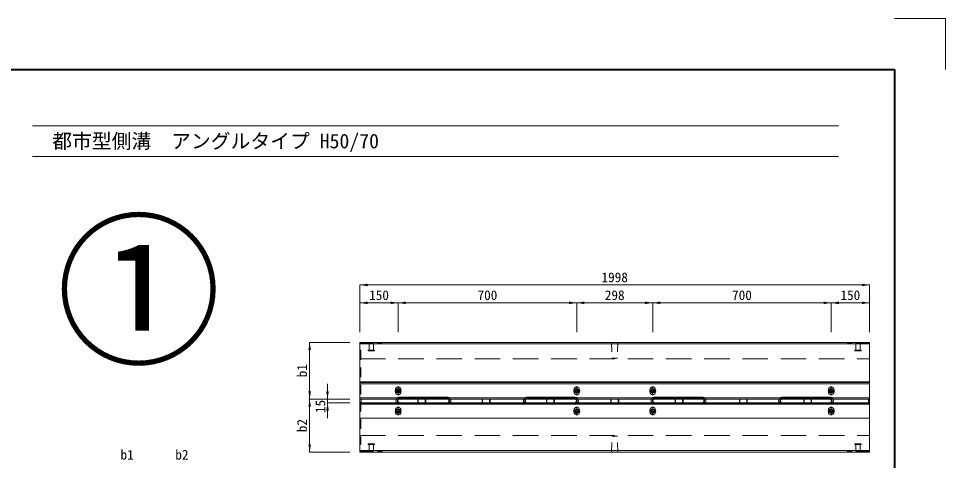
# Model space of a CAD drawing. Units: millimetres at full size. Extents: x 58559 to 106559, y -58351 to -47326.
# Drawn here: x 61025 to 64659, y -51113 to -49381 of the extents above; entities that cross this region are included whole.
import ezdxf
from ezdxf.enums import TextEntityAlignment as Align

# ---------------------------------------------------------------- set-up
doc = ezdxf.new("R2010")
doc.units = ezdxf.units.MM
doc.header["$LTSCALE"] = 50
for name, pattern in [('CHAIN', [18.5, 12, -1.5, 3.5, -1.5]), ('USER1', [3, 2, -1]), ('USER2', [1.35, 0.75, -0.6])]:
    doc.linetypes.add(name, pattern=pattern)
for name, color, linetype, lineweight in [('Defpoints_3', 8, 'Continuous', 0), ('アングル', 191, 'Continuous', 9), ('インサート', 92, 'USER2', 9), ('作業エリア', 11, 'Continuous', 13), ('図枠', 7, 'Continuous', 5), ('寸法線', 7, 'Continuous', 13), ('排水孔', 30, 'USER2', 13), ('本体', 2, 'Continuous', 13), ('目地', 132, 'Continuous', 5), ('補助線', 8, 'Continuous', 5)]:
    doc.layers.add(name, color=color, linetype=linetype, lineweight=lineweight)
doc.layers.add('図面№', color=241, linetype='Continuous')
doc.styles.add('ＭＳ ゴシック', font='')
doc.styles.get('ＭＳ ゴシック').set_extended_font_data('MS Gothic')

# ---------------------------------------------------------------- blocks, each defined once
blk = doc.blocks.new('filled_arrow')
at = {"color": 0, "linetype": 'Continuous', "lineweight": -2}
blk.add_solid([(7.5, 1.25), (0, 0), (7.5, -1.25)], dxfattribs=at)

msp = doc.modelspace()

# ---------------------------------------------------------------- linework, layer by layer
at = {"layer": 'Defpoints_3', "color": 1, "lineweight": 13}
for p, q in [((64458.8, -49381.45), (64658.8, -49381.45)), ((64658.8, -49381.45), (64658.8, -49581.45))]:
    msp.add_line(p, q, dxfattribs=at)
at = {"layer": 'アングル', "lineweight": 13}
for p, q in [((62362.95, -50812.19), (64360.95, -50812.19)), ((62362.95, -50812.19), (62362.95, -50947.19)), ((64360.95, -50812.19), (64360.95, -50947.19)), ((62362.95, -50867.69), (64360.95, -50867.69)), ((62362.95, -50872.19), (64360.95, -50872.19)), ((62362.95, -50887.19), (64360.95, -50887.19)), ((62362.95, -50891.69), (64360.95, -50891.69)), ((62362.95, -50947.19), (64360.95, -50947.19))]:
    msp.add_line(p, q, dxfattribs=at)
at = {"layer": 'アングル'}
for p, q in [((62501.95, -50844.19), (62501.95, -50836.19)), ((62523.95, -50844.19), (62523.95, -50836.19)), ((63201.95, -50844.19), (63201.95, -50836.19)), ((63223.95, -50844.19), (63223.95, -50836.19)), ((63499.95, -50844.19), (63499.95, -50836.19)), ((63521.95, -50844.19), (63521.95, -50836.19)), ((64199.95, -50844.19), (64199.95, -50836.19)), ((64221.95, -50844.19), (64221.95, -50836.19)), ((62367.45, -50872.19), (62367.45, -50887.19)), ((62589.75, -50872.19), (62589.75, -50887.19)), ((62591.85, -50872.19), (62591.85, -50887.19)), ((62618.85, -50887.19), (62618.85, -50872.19)), ((62620.95, -50872.19), (62620.95, -50887.19)), ((62841.95, -50872.19), (62841.95, -50887.19)), ((62844.05, -50872.19), (62844.05, -50887.19)), ((62871.05, -50887.19), (62871.05, -50872.19)), ((62873.15, -50872.19), (62873.15, -50887.19)), ((63094.15, -50872.19), (63094.15, -50887.19)), ((63096.25, -50872.19), (63096.25, -50887.19)), ((63123.25, -50887.19), (63123.25, -50872.19)), ((63125.35, -50872.19), (63125.35, -50887.19)), ((63346.35, -50872.19), (63346.35, -50887.19)), ((63348.45, -50872.19), (63348.45, -50887.19)), ((63375.45, -50887.19), (63375.45, -50872.19)), ((63377.55, -50872.19), (63377.55, -50887.19)), ((63598.55, -50872.19), (63598.55, -50887.19)), ((63600.65, -50872.19), (63600.65, -50887.19)), ((63627.65, -50887.19), (63627.65, -50872.19)), ((63629.75, -50872.19), (63629.75, -50887.19)), ((63850.75, -50872.19), (63850.75, -50887.19)), ((63852.85, -50872.19), (63852.85, -50887.19)), ((63879.85, -50887.19), (63879.85, -50872.19)), ((63881.95, -50872.19), (63881.95, -50887.19)), ((64102.95, -50872.19), (64102.95, -50887.19)), ((64105.05, -50872.19), (64105.05, -50887.19)), ((64132.05, -50887.19), (64132.05, -50872.19)), ((64134.15, -50872.19), (64134.15, -50887.19)), ((64356.45, -50872.19), (64356.45, -50887.19)), ((62501.95, -50915.19), (62501.95, -50923.19)), ((62523.95, -50915.19), (62523.95, -50923.19)), ((63201.95, -50915.19), (63201.95, -50923.19)), ((63223.95, -50915.19), (63223.95, -50923.19)), ((63499.95, -50915.19), (63499.95, -50923.19)), ((63521.95, -50915.19), (63521.95, -50923.19)), ((64199.95, -50915.19), (64199.95, -50923.19)), ((64221.95, -50915.19), (64221.95, -50923.19))]:
    msp.add_line(p, q, dxfattribs=at)
for centre, start, end in [((62512.95, -50836.19), 0, 180), ((63212.95, -50836.19), 0, 180), ((63510.95, -50836.19), 0, 180), ((64210.95, -50836.19), 0, 180), ((62512.95, -50844.19), 180, 0), ((63212.95, -50844.19), 180, 0), ((63510.95, -50844.19), 180, 0), ((64210.95, -50844.19), 180, 0), ((62512.95, -50915.19), 0, 180), ((63212.95, -50915.19), 0, 180), ((63510.95, -50915.19), 0, 180), ((64210.95, -50915.19), 0, 180), ((62512.95, -50923.19), 180, 0), ((63212.95, -50923.19), 180, 0), ((63510.95, -50923.19), 180, 0), ((64210.95, -50923.19), 180, 0)]:
    msp.add_arc(centre, 11, start, end, dxfattribs=at)
at = {"layer": 'インサート'}
for p, q in [((62399.45, -50653.39), (62399.45, -50680.39)), ((62399.45, -50653.39), (62416.45, -50653.39)), ((62416.45, -50653.39), (62416.45, -50680.39)), ((64307.45, -50653.39), (64307.45, -50680.39)), ((64324.45, -50653.39), (64307.45, -50653.39)), ((64324.45, -50653.39), (64324.45, -50680.39)), ((62395.45, -50683.39), (62395.45, -50680.39)), ((62395.45, -50680.39), (62420.45, -50680.39)), ((62420.45, -50683.39), (62395.45, -50683.39)), ((62420.45, -50680.39), (62420.45, -50683.39)), ((64328.45, -50680.39), (64303.45, -50680.39)), ((64303.45, -50680.39), (64303.45, -50683.39)), ((64303.45, -50683.39), (64328.45, -50683.39)), ((64328.45, -50683.39), (64328.45, -50680.39)), ((62395.45, -51046.99), (62395.45, -51049.99)), ((62420.45, -51046.99), (62395.45, -51046.99)), ((62395.45, -51049.99), (62420.45, -51049.99)), ((62399.45, -51076.99), (62399.45, -51049.99)), ((62416.45, -51076.99), (62416.45, -51049.99)), ((62420.45, -51049.99), (62420.45, -51046.99)), ((64303.45, -51049.99), (64303.45, -51046.99)), ((64303.45, -51046.99), (64328.45, -51046.99)), ((64328.45, -51049.99), (64303.45, -51049.99)), ((64307.45, -51076.99), (64307.45, -51049.99)), ((64324.45, -51076.99), (64324.45, -51049.99)), ((64328.45, -51046.99), (64328.45, -51049.99)), ((62399.45, -51076.99), (62416.45, -51076.99)), ((64324.45, -51076.99), (64307.45, -51076.99))]:
    msp.add_line(p, q, dxfattribs=at)
at = {"layer": 'インサート', "linetype": 'CHAIN'}
for p, q in [((62525.95, -50840.19), (62499.95, -50840.19)), ((62512.95, -50822.19), (62512.95, -50858.19)), ((63225.95, -50840.19), (63199.95, -50840.19)), ((63212.95, -50822.19), (63212.95, -50858.19)), ((63523.95, -50840.19), (63497.95, -50840.19)), ((63510.95, -50822.19), (63510.95, -50858.19)), ((64223.95, -50840.19), (64197.95, -50840.19)), ((64210.95, -50822.19), (64210.95, -50858.19)), ((62512.95, -50937.19), (62512.95, -50901.19)), ((63212.95, -50937.19), (63212.95, -50901.19)), ((63510.95, -50937.19), (63510.95, -50901.19)), ((64210.95, -50937.19), (64210.95, -50901.19)), ((62525.95, -50919.19), (62499.95, -50919.19)), ((63225.95, -50919.19), (63199.95, -50919.19)), ((63523.95, -50919.19), (63497.95, -50919.19)), ((64223.95, -50919.19), (64197.95, -50919.19))]:
    msp.add_line(p, q, dxfattribs=at)
at = {"layer": 'インサート', "linetype": 'Continuous', "lineweight": 5}
for centre, radius in [((62512.95, -50840.19), 8.5), ((62512.95, -50840.19), 6), ((63212.95, -50840.19), 8.5), ((63212.95, -50840.19), 6), ((63510.95, -50840.19), 8.5), ((63510.95, -50840.19), 6), ((64210.95, -50840.19), 8.5), ((64210.95, -50840.19), 6), ((62512.95, -50919.19), 8.5), ((62512.95, -50919.19), 6), ((63212.95, -50919.19), 8.5), ((63212.95, -50919.19), 6), ((63510.95, -50919.19), 8.5), ((63510.95, -50919.19), 6), ((64210.95, -50919.19), 8.5), ((64210.95, -50919.19), 6)]:
    msp.add_circle(centre, radius, dxfattribs=at)
at = {"layer": '作業エリア'}
for p, q in [((62519.45, -50864.69), (62704.45, -50864.69)), ((63019.45, -50864.69), (63204.45, -50864.69)), ((63519.45, -50864.69), (63704.45, -50864.69)), ((64019.45, -50864.69), (64204.45, -50864.69))]:
    msp.add_line(p, q, dxfattribs=at)
at = {"layer": '作業エリア', "lineweight": 9}
for p, q in [((62519.45, -50869.69), (62704.45, -50869.69)), ((63019.45, -50869.69), (63204.45, -50869.69)), ((63519.45, -50869.69), (63704.45, -50869.69)), ((64019.45, -50869.69), (64204.45, -50869.69))]:
    msp.add_line(p, q, dxfattribs=at)
at = {"layer": '作業エリア'}
for centre, start, end in [((62519.45, -50879.69), 90, 210), ((62704.45, -50879.69), 330, 90), ((63019.45, -50879.69), 90, 210), ((63204.45, -50879.69), 330, 90), ((63519.45, -50879.69), 90, 210), ((63704.45, -50879.69), 330, 90), ((64019.45, -50879.69), 90, 210), ((64204.45, -50879.69), 330, 90)]:
    msp.add_arc(centre, 15, start, end, dxfattribs=at)
at = {"layer": '作業エリア', "lineweight": 9}
for centre, start, end in [((62519.45, -50879.69), 90, 228.59038), ((62704.45, -50879.69), 311.40962, 90), ((63019.45, -50879.69), 90, 228.59038), ((63204.45, -50879.69), 311.40962, 90), ((63519.45, -50879.69), 90, 228.59038), ((63704.45, -50879.69), 311.40962, 90), ((64019.45, -50879.69), 90, 228.59038), ((64204.45, -50879.69), 311.40962, 90)]:
    msp.add_arc(centre, 10, start, end, dxfattribs=at)
at = {"layer": '図枠', "lineweight": 40}
for p, q in [((60858.8, -49581.45), (64458.8, -49581.45)), ((64458.8, -49581.45), (64458.8, -55121.45))]:
    msp.add_line(p, q, dxfattribs=at)
at = {"layer": '図枠', "lineweight": 13}
for p, q in [((61078.8, -49801.45), (64238.8, -49801.45)), ((61078.8, -49921.45), (64238.8, -49921.45))]:
    msp.add_line(p, q, dxfattribs=at)
at = {"layer": '寸法線'}
for p, q in [((62362.95, -50425.29), (64360.95, -50425.29)), ((62362.95, -50610.19), (62362.95, -50425.29)), ((64360.95, -50610.19), (64360.95, -50425.29)), ((62362.95, -50495.29), (62512.95, -50495.29)), ((62362.95, -50610.19), (62362.95, -50495.29)), ((62512.95, -50610.19), (62512.95, -50495.29)), ((62512.95, -50495.29), (63212.95, -50495.29)), ((62512.95, -50610.19), (62512.95, -50495.29)), ((63212.95, -50610.19), (63212.95, -50495.29)), ((63212.95, -50495.29), (63510.95, -50495.29)), ((63212.95, -50610.19), (63212.95, -50495.29)), ((63510.95, -50610.19), (63510.95, -50495.29)), ((63510.95, -50495.29), (64210.95, -50495.29)), ((63510.95, -50610.19), (63510.95, -50495.29)), ((64210.95, -50610.19), (64210.95, -50495.29)), ((64210.95, -50495.29), (64360.95, -50495.29)), ((64210.95, -50610.19), (64210.95, -50495.29)), ((64360.95, -50610.19), (64360.95, -50495.29)), ((62165.95, -50872.19), (62165.95, -50650.19)), ((62322.95, -50650.19), (62165.95, -50650.19)), ((62235.95, -50947.19), (62235.95, -50812.19)), ((62165.95, -51080.19), (62165.95, -50872.19)), ((62322.95, -50872.19), (62165.95, -50872.19)), ((62322.95, -50872.19), (62165.95, -50872.19)), ((62322.95, -50872.19), (62235.95, -50872.19)), ((62322.95, -50887.19), (62235.95, -50887.19)), ((62322.95, -51080.19), (62165.95, -51080.19))]:
    msp.add_line(p, q, dxfattribs=at)
at = {"layer": '排水孔', "linetype": 'Continuous', "lineweight": 9}
for p, q in [((62519.45, -50872.19), (62704.45, -50872.19)), ((63019.45, -50872.19), (63204.45, -50872.19)), ((63519.45, -50872.19), (63704.45, -50872.19)), ((64019.45, -50872.19), (64204.45, -50872.19)), ((62519.45, -50887.19), (62704.45, -50887.19)), ((63019.45, -50887.19), (63204.45, -50887.19)), ((63519.45, -50887.19), (63704.45, -50887.19)), ((64019.45, -50887.19), (64204.45, -50887.19))]:
    msp.add_line(p, q, dxfattribs=at)
for centre, start, end in [((62519.45, -50879.69), 90, 270), ((62704.45, -50879.69), 270, 90), ((63019.45, -50879.69), 90, 270), ((63204.45, -50879.69), 270, 90), ((63519.45, -50879.69), 90, 270), ((63704.45, -50879.69), 270, 90), ((64019.45, -50879.69), 90, 270), ((64204.45, -50879.69), 270, 90)]:
    msp.add_arc(centre, 7.5, start, end, dxfattribs=at)
at = {"layer": '本体'}
for p, q in [((62362.95, -50650.19), (62362.95, -51080.19)), ((62362.95, -50650.19), (64360.95, -50650.19)), ((64360.95, -50650.19), (64360.95, -51080.19)), ((62362.95, -50805.19), (64360.95, -50805.19)), ((62362.95, -50890.19), (64360.95, -50890.19)), ((62362.95, -51080.19), (64360.95, -51080.19))]:
    msp.add_line(p, q, dxfattribs=at)
at = {"layer": '本体', "linetype": 'USER2', "lineweight": 9}
for p, q in [((62362.95, -50653.39), (62447.95, -50653.39)), ((62447.95, -50653.39), (62451.95, -50650.19)), ((64275.95, -50653.39), (64271.95, -50650.19)), ((64360.95, -50653.39), (64275.95, -50653.39)), ((62362.95, -51076.99), (62447.95, -51076.99)), ((62447.95, -51076.99), (62451.95, -51080.19)), ((64275.95, -51076.99), (64271.95, -51080.19)), ((64360.95, -51076.99), (64275.95, -51076.99))]:
    msp.add_line(p, q, dxfattribs=at)
at = {"layer": '本体', "linetype": 'USER1'}
for p, q in [((62362.95, -50715.19), (64360.95, -50715.19)), ((62362.95, -51015.19), (64360.95, -51015.19))]:
    msp.add_line(p, q, dxfattribs=at)
at = {"layer": '本体', "lineweight": 5}
for p, q in [((62362.95, -50807.19), (64360.95, -50807.19)), ((62362.95, -50887.19), (64360.95, -50887.19))]:
    msp.add_line(p, q, dxfattribs=at)
at = {"layer": '目地'}
for p, q in [((62362.95, -50656.19), (64360.95, -50656.19)), ((62362.95, -51074.19), (64360.95, -51074.19))]:
    msp.add_line(p, q, dxfattribs=at)
at = {"layer": '目地', "linetype": 'USER2'}
for p, q in [((62362.95, -50679.19), (62365.95, -50681.19)), ((62365.95, -50695.19), (62362.95, -50697.19)), ((62365.95, -50681.19), (62365.95, -51049.19)), ((62365.95, -51035.19), (62362.95, -51033.19)), ((62362.95, -51051.19), (62365.95, -51049.19))]:
    msp.add_line(p, q, dxfattribs=at)
at = {"layer": '補助線', "linetype": 'USER2', "lineweight": 9}
for p, q in [((63349.45, -50650.19), (63374.45, -50650.19)), ((63349.45, -50650.19), (63350.95, -50712.19)), ((63374.45, -50650.19), (63372.95, -50712.19)), ((63350.95, -50712.19), (63372.95, -50712.19)), ((63349.45, -51080.19), (63350.95, -51018.19)), ((63372.95, -51018.19), (63350.95, -51018.19)), ((63374.45, -51080.19), (63372.95, -51018.19)), ((63374.45, -51080.19), (63349.45, -51080.19))]:
    msp.add_line(p, q, dxfattribs=at)

# ---------------------------------------------------------------- block references
at = {"layer": '寸法線', "xscale": 4, "yscale": 4}
for p in [(62362.95, -50425.29), (62362.95, -50495.29), (62512.95, -50495.29), (63212.95, -50495.29), (63510.95, -50495.29), (64210.95, -50495.29)]:
    msp.add_blockref('filled_arrow', p, dxfattribs=at)
for p, rotation in [((64360.95, -50425.29), 180), ((62512.95, -50495.29), 180), ((63212.95, -50495.29), 180), ((63510.95, -50495.29), 180), ((64210.95, -50495.29), 180), ((64360.95, -50495.29), 180), ((62165.95, -50650.19), 270), ((62165.95, -50872.19), 90), ((62235.95, -50872.19), 90), ((62165.95, -50872.19), 270), ((62235.95, -50887.19), 270), ((62165.95, -51080.19), 90)]:
    msp.add_blockref('filled_arrow', p, dxfattribs=dict(at, rotation=rotation))

# ---------------------------------------------------------------- texts
at = {"layer": '図枠', "style": 'ＭＳ ゴシック'}
msp.add_text('\u3000都市型側溝\u3000アングルタイプ H50/70', height=56.96, dxfattribs=at).set_placement((61078.8, -49861.45), align=Align.MIDDLE_LEFT)
at = {"layer": '図面№', "style": 'ＭＳ ゴシック'}
msp.add_text('①', height=474.7, dxfattribs=at).set_placement((61495.77, -50211.61), align=Align.TOP_CENTER)
at = {"layer": '寸法線', "style": 'ＭＳ ゴシック'}
for s, p in [('1998', (63361.95, -50395.29)), ('150', (62437.95, -50465.29)), ('700', (62862.95, -50465.29)), ('298', (63361.95, -50465.29)), ('700', (63860.95, -50465.29)), ('150', (64285.95, -50465.29)), ('b1', (61450.15, -51090.37)), ('b2', (61665.15, -51090.37))]:
    msp.add_text(s, height=37.98, dxfattribs=at).set_placement(p, align=Align.MIDDLE_CENTER)
for s, p in [('b1', (62135.95, -50761.19)), ('15', (62207.95, -50901.2)), ('b2', (62135.95, -50976.19))]:
    msp.add_text(s, height=37.98, rotation=90, dxfattribs=at).set_placement(p, align=Align.MIDDLE_CENTER)

doc.saveas('drawing.dxf')
